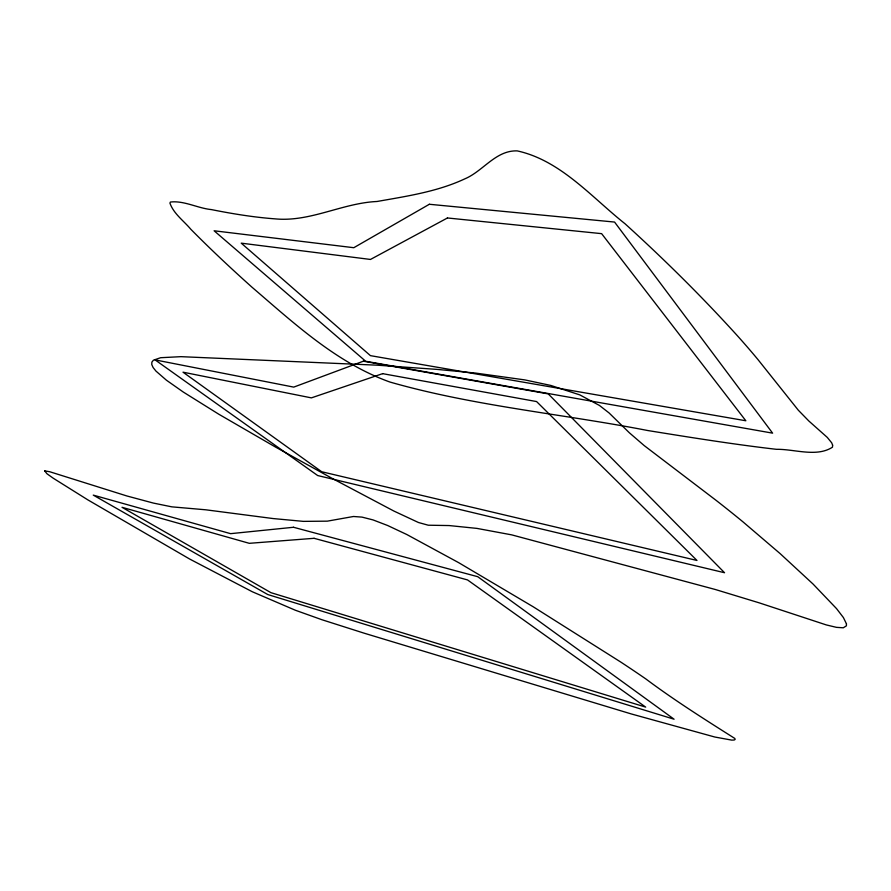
<?xml version="1.0" encoding="UTF-8"?>
<svg xmlns="http://www.w3.org/2000/svg" width="891" height="891" viewBox="0 0 891 891"><rect width="100%" height="100%" fill="white"/><g stroke="black" fill="none" stroke-linecap="round" stroke-linejoin="round"><path stroke-width="1.34" d="M846.45 623.823L846.405 625.838L843.287 627.787L836.482 627.353L826.347 624.936L759.21 602.851L715.273 589.486L511.668 534.856L476.919 528.396L449.142 525.556L428.248 525.211L418.492 522.516L393.878 511.044L331.931 478.267L275.497 447.059L218.718 414.17L183.312 392.062L166.394 380.179L155.958 371.09L153.096 367.515L151.76 364.53L151.882 362.102L153.441 360.187L160.625 357.714L180.962 356.667L377.506 365.199L437.091 369.397L475.237 373.028L524.866 379.911L550.827 385.447L579.829 394.902L599.443 405.45L609.043 412.923L629.369 432.792L644.193 445.578L715.941 500.23A1037.926 184.125 25 0 1 742.905 521.803L780.104 553.589L813.071 584.062L836.526 608.609L843.409 617.574L846.45 623.823M832.617 445.155L832.484 447.182C816.635 457.551 794.349 448.986 776.484 449.32C733.404 444.353 690.581 437.436 647.779 430.531C562.009 413.814 474.057 406.118 389.902 382.027C336.575 362.915 294.197 323.388 251.919 287.147C231.025 268.425 210.532 249.246 190.83 229.277C183.78 220.857 173.656 213.773 169.936 203.137L170.37 202.045C184.047 200.397 197.691 208.249 211.423 209.597C232.506 213.807 253.79 217.281 275.252 218.874C310.291 222.215 342.267 203.07 377.027 201.489C406.753 196.209 437.258 191.754 464.846 178.846C483.156 171.172 495.752 150.134 517.214 150.891C560.584 160.347 591.479 197.134 624.97 223.708C664.118 259.236 701.774 296.447 737.28 335.629A1078.633 268.024 27.4 0 1 757.951 359.563L798.325 410.216L808.872 421.031L827.293 437.414L831.693 442.816L832.617 445.155M44.706 470.871L46.922 473.722L53.215 478.2L87.964 499.94L189.583 558.991L252.264 591.735L295.344 610.235L321.952 619.735L364.029 633.145L631.262 713.936L714.827 737.024L731.711 740.109L734.106 740.031L735.108 739.474L734.863 738.483C704.759 719.427 674.409 700.304 645.752 678.864A1137.295 114.148 24.1 0 0 620.871 662.124L533.152 606.749L458.62 562.633L406.831 534.533L387.652 525.512L373.028 519.91L361.991 517.114L353.471 516.49L327.32 521.157L303.341 521.369L273.08 518.551L205.776 509.797L171.796 506.845L153.452 503.092L126.934 495.986L49.751 471.74L44.706 470.871M429.351 204.273L353.794 247.709L214.118 230.78L365.7 361.267L772.608 433.149L614.567 222.059L429.351 204.273M447.438 217.972L370.478 259.448L241.238 243.154L370.433 355.643L745.834 420.764L601.625 233.654L447.438 217.972M363.35 361.2L293.74 387.117L155.09 359.886L317.686 475.549L724.539 572.724L548.255 393.9L363.35 361.2M382.629 373.652L311.382 397.876L183.011 372.182L321.707 471.74L696.974 560.461L536.582 401.563L382.629 373.652M293.518 527.272L230.602 533.664L93.265 495.118L267.712 594.52L674.086 719.215L477.721 576.689L293.518 527.272M314.089 538.309L249.291 543.321L122.022 507.302L270.953 592.671L645.685 707.109L467.497 579.907L314.089 538.309"/></g></svg>
